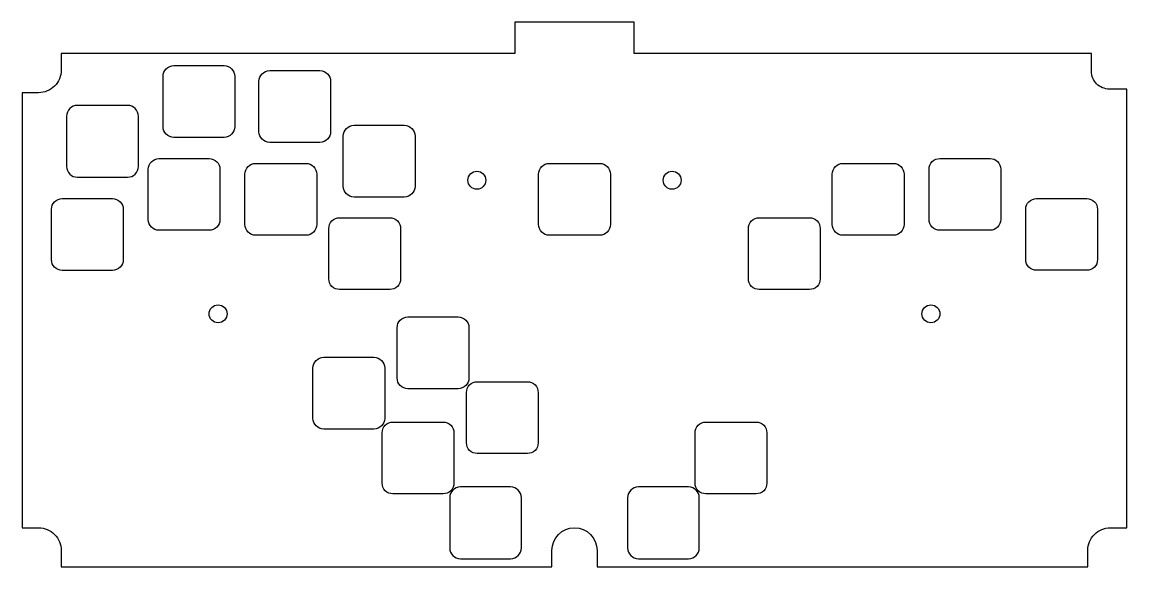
# Model space of a CAD drawing. Header units: millimetres. Extents: x -154 to 154, y -71 to 80.
import ezdxf

# ---------------------------------------------------------------- set-up
doc = ezdxf.new("R2010")
doc.units = ezdxf.units.MM
doc.layers.get('0').update_dxf_attribs({"linetype": 'CONTINUOUS'})

msp = doc.modelspace()

# ---------------------------------------------------------------- linework, layer by layer
for points in [[(-16.64, 71.5), (-143.09, 71.5), (-143.09, 66.89, -0.414214), (-149.39, 60.59), (-154, 60.59), (-154, -60.59), (-149.39, -60.59, -0.414214), (-143.09, -66.89), (-143.09, -71.5), (-6.3, -71.5), (-6.3, -66.89, -1), (6.3, -66.89), (6.3, -71.5), (143.09, -71.5), (143.09, -66.89, -0.414214), (149.39, -60.59), (154, -60.59), (154, 61.59), (149.09, 61.59, -0.414214), (144.09, 66.59), (144.09, 71.5), (16.64, 71.5), (16.64, 80.25), (-16.64, 80.25)], [(-94.7, 65.14), (-94.7, 51.14, -0.414214), (-97.7, 48.14), (-111.7, 48.14, -0.414214), (-114.7, 51.14), (-114.7, 65.14, -0.414214), (-111.7, 68.14), (-97.7, 68.14, -0.414214)], [(-67.98, 63.73), (-67.98, 49.73, -0.414214), (-70.98, 46.73), (-84.98, 46.73, -0.414214), (-87.98, 49.73), (-87.98, 63.73, -0.414214), (-84.98, 66.73), (-70.98, 66.73, -0.414214)], [(-121.59, 54.05, 0.414214), (-124.59, 57.05), (-138.59, 57.05, 0.414214), (-141.59, 54.05), (-141.59, 40.05, 0.414214), (-138.59, 37.05), (-124.59, 37.05, 0.414214), (-121.59, 40.05)], [(-47.45, 31.51), (-61.45, 31.51, -0.414214), (-64.45, 34.51), (-64.45, 48.51, -0.414214), (-61.45, 51.51), (-47.45, 51.51, -0.414214), (-44.45, 48.51), (-44.45, 34.51, -0.414214)], [(-101.84, 22.25), (-115.84, 22.25, -0.414214), (-118.84, 25.25), (-118.84, 39.25, -0.414214), (-115.84, 42.25), (-101.84, 42.25, -0.414214), (-98.84, 39.25), (-98.84, 25.25, -0.414214)], [(-74.87, 20.89), (-88.87, 20.89, -0.414214), (-91.87, 23.89), (-91.87, 37.89, -0.414214), (-88.87, 40.89), (-74.87, 40.89, -0.414214), (-71.87, 37.89), (-71.87, 23.89, -0.414214)], [(-10, 23.89), (-10, 37.89, -0.414214), (-7, 40.89), (7, 40.89, -0.414214), (10, 37.89), (10, 23.89, -0.414214), (7, 20.89), (-7, 20.89, -0.414214)], [(88.87, 20.89), (74.87, 20.89, -0.414214), (71.87, 23.89), (71.87, 37.89, -0.414214), (74.87, 40.89), (88.87, 40.89, -0.414214), (91.87, 37.89), (91.87, 23.89, -0.414214)], [(115.84, 22.26), (101.84, 22.26, -0.414214), (98.84, 25.26), (98.84, 39.26, -0.414214), (101.84, 42.26), (115.84, 42.26, -0.414214), (118.84, 39.26), (118.84, 25.26, -0.414214)], [(-145.8, 14.1), (-145.8, 28.1, -0.414214), (-142.8, 31.1), (-128.8, 31.1, -0.414214), (-125.8, 28.1), (-125.8, 14.1, -0.414214), (-128.8, 11.1), (-142.8, 11.1, -0.414214)], [(142.8, 11.11), (128.8, 11.11, -0.414214), (125.8, 14.11), (125.8, 28.11, -0.414214), (128.8, 31.11), (142.8, 31.11, -0.414214), (145.8, 28.11), (145.8, 14.11, -0.414214)], [(-51.49, 5.76), (-65.49, 5.76, -0.414214), (-68.49, 8.76), (-68.49, 22.76, -0.414214), (-65.49, 25.76), (-51.49, 25.76, -0.414214), (-48.49, 22.76), (-48.49, 8.76, -0.414214)], [(65.49, 5.77), (51.49, 5.77, -0.414214), (48.49, 8.77), (48.49, 22.77, -0.414214), (51.49, 25.77), (65.49, 25.77, -0.414214), (68.49, 22.77), (68.49, 8.77, -0.414214)], [(-32.44, -21.87), (-46.44, -21.87, -0.414214), (-49.44, -18.87), (-49.44, -4.87, -0.414214), (-46.44, -1.87), (-32.44, -1.87, -0.414214), (-29.44, -4.87), (-29.44, -18.87, -0.414214)], [(-55.92, -33.12), (-69.92, -33.12, -0.414214), (-72.92, -30.12), (-72.92, -16.12, -0.414214), (-69.92, -13.12), (-55.92, -13.12, -0.414214), (-52.92, -16.12), (-52.92, -30.12, -0.414214)], [(-13.12, -39.92), (-27.12, -39.92, -0.414214), (-30.12, -36.92), (-30.12, -22.92, -0.414214), (-27.12, -19.92), (-13.12, -19.92, -0.414214), (-10.12, -22.92), (-10.12, -36.92, -0.414214)], [(-36.62, -51.15), (-50.62, -51.15, -0.414214), (-53.62, -48.15), (-53.62, -34.15, -0.414214), (-50.62, -31.15), (-36.62, -31.15, -0.414214), (-33.62, -34.15), (-33.62, -48.15, -0.414214)], [(50.62, -51.15), (36.62, -51.15, -0.414214), (33.62, -48.15), (33.62, -34.15, -0.414214), (36.62, -31.15), (50.62, -31.15, -0.414214), (53.62, -34.15), (53.62, -48.15, -0.414214)], [(-14.8, -52.23, 0.414214), (-17.8, -49.23), (-31.8, -49.23, 0.414214), (-34.8, -52.23), (-34.8, -66.23, 0.414214), (-31.8, -69.23), (-17.8, -69.23, 0.414214), (-14.8, -66.23)], [(17.8, -49.23, 0.414214), (14.8, -52.23), (14.8, -66.23, 0.414214), (17.8, -69.23), (31.8, -69.23, 0.414214), (34.8, -66.23), (34.8, -52.23, 0.414214), (31.8, -49.23)]]:
    msp.add_lwpolyline(points, format="xyb", close=True)
for centre in [(-27.22, 36.2), (27.22, 36.2), (-99.36, -1.01), (99.36, -1.01)]:
    msp.add_circle(centre, 2.5)

doc.saveas('drawing.dxf')
